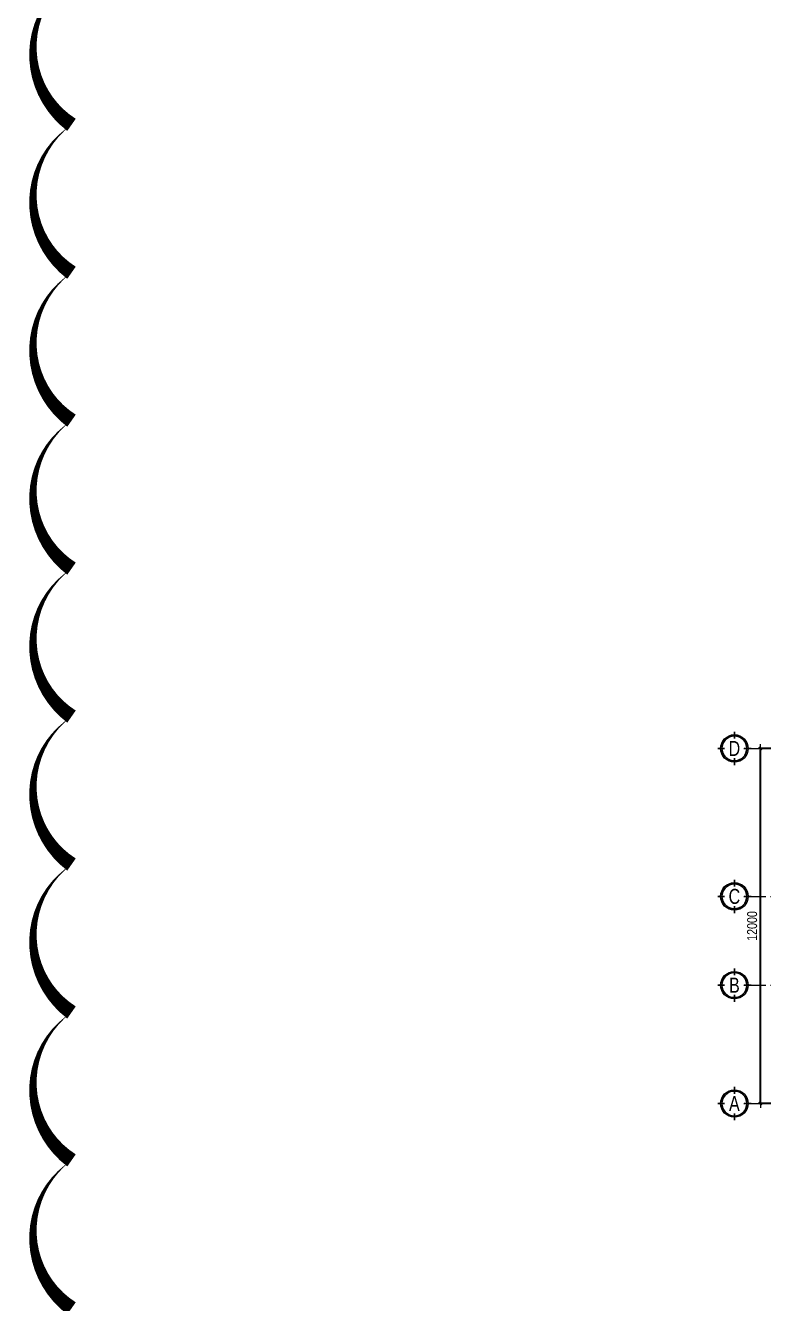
# Model space of a CAD drawing. Header units: millimetres. Extents: x 1109421 to 1726579, y -247837 to 144927.
# Drawn here: x 1109927 to 1134858, y -179015 to -135826 of the extents above; entities that cross this region are included whole.
import ezdxf
from ezdxf.enums import TextEntityAlignment as Align

# ---------------------------------------------------------------- set-up
doc = ezdxf.new("R2010")
doc.units = ezdxf.units.MM
doc.header["$LTSCALE"] = 600
doc.header["$MEASUREMENT"] = 0
doc.linetypes.add('CENTER', pattern=[2, 1.25, -0.25, 0.25, -0.25])
doc.linetypes.add('DASHED', pattern=[0.75, 0.5, -0.25])
doc.layers.get('0').update_dxf_attribs({"lineweight": 0})
doc.layers.get('Defpoints').update_dxf_attribs({"lineweight": 0})
for name, color, linetype, lineweight in [('dim', 144, 'Continuous', 13), ('LC ISO', 153, 'Continuous', 13), ('PCCC-BAO CHAY - DAY', 3, 'DASHED', 35), ('truc', 76, 'CENTER', 9)]:
    doc.layers.add(name, color=color, linetype=linetype, lineweight=lineweight)
doc.styles.add('EG 1', font='VHAVANB.TTF')
doc.styles.add('HOATBIF', font='hoatbif.shx', dxfattribs={"width": 0.8})
doc.styles.add('Tahoma', font='tahoma.ttf')
doc.dimstyles.new('1-135', dxfattribs={"dimscale": 135, "dimtxt": 2.5, "dimasz": 0.35, "dimexe": 0.5, "dimexo": 0, "dimgap": 0.8, "dimtad": 1, "dimdec": 0, "dimzin": 0, "dimdsep": 46, "dimtxsty": 'HOATBIF', "dimblk1": 'DOT', "dimblk2": 'DOT', "dimsah": 1, "dimcen": -1, "dimdle": 1, "dimclrd": 256, "dimclre": 256, "dimclrt": 4, "dimadec": 3, "dimazin": 2, "dimtfac": 0.333333, "dimtdec": 0, "dimtix": 1, "dimtmove": 2, "dimatfit": 3, "dimldrblk": 'DOT', "dimfxl": 1, "dimtvp": 0.833333, "dimtolj": 1, "dimtzin": 0, "dimarcsym": 0})

# ---------------------------------------------------------------- blocks, each defined once
blk = doc.blocks.new('DOT')
at = {"layer": 'dim'}
for p, q in [((-3, 0), (3, 0)), ((-1, -1), (1, 1))]:
    blk.add_line(p, q, dxfattribs=at)
blk.add_lwpolyline([(0.5, 1), (-1, -0.5), (-0.5, -1), (1, 0.5)], close=True, dxfattribs=at)
blk = doc.blocks.new('*D568')
at = {"layer": 'Defpoints', "color": 0, "transparency": 16777216}
for p in [(1136670, -137883), (1137796, -137883), (1137796, -149883)]:
    blk.add_point(p, dxfattribs=at)
at = {"layer": 'dim', "lineweight": -2, "transparency": 16777216}
for p, q in [((1137796, -137883), (1136603, -137883)), ((1136670, -149836), (1136670, -137930)), ((1137796, -149883), (1136603, -149883))]:
    blk.add_line(p, q, dxfattribs=at)
at = {"layer": 'dim', "lineweight": -2, "transparency": 16777216, "xscale": 47.25, "yscale": 47.25, "zscale": 47.25}
for p, rotation in [((1136670, -137883), 90), ((1136670, -149883), 270)]:
    blk.add_blockref('DOT', p, dxfattribs=dict(at, rotation=rotation))
at = {"layer": 'dim', "color": 4, "transparency": 16777216, "insert": (1136393, -143883), "char_height": 337.5, "attachment_point": 5, "rotation": 90, "style": 'HOATBIF'}
blk.add_mtext('\\A1;12000', dxfattribs=at)
blk = doc.blocks.new('_Dot')
at = {"color": 0, "linetype": 'ByBlock', "lineweight": -2}
blk.add_line((-0.5, 0), (-1, 0), dxfattribs=at)
at = {"color": 0, "linetype": 'ByBlock', "const_width": 0.5}
blk.add_lwpolyline([(-0.25, 0, 1), (0.25, 0, 1)], format="xyb", close=True, dxfattribs=at)
blk = doc.blocks.new('KyHieu TrucDinhVi')
at = {"color": 7, "lineweight": 30}
for p, q in [((0, 2.36), (0, 4)), ((-2.36, 0), (-4, 0)), ((2.36, 0), (4, 0)), ((0, -2.36), (0, -4))]:
    blk.add_line(p, q, dxfattribs=at)
blk.add_circle((0, 0), 3.3)
blk.add_circle((0, 0), 3, dxfattribs=at)
at = {"ltscale": 20, "style": 'Tahoma'}
blk.add_attdef('AA', text='', height=3, dxfattribs=at).set_placement((0, 0), align=Align.MIDDLE_CENTER)
blk = doc.blocks.new('A$Ce210b8fe')
at = {"layer": 'truc'}
for p, q in [((879.3, 64228), (47850, 64228)), ((879.3, 59228), (47850, 59228)), ((879.3, 56228), (47850, 56228)), ((879.3, 52228), (47850, 52228))]:
    blk.add_line(p, q, dxfattribs=at)
at = {"layer": 'LC ISO'}
ref = blk.add_blockref('KyHieu TrucDinhVi', (563.3, 64228), dxfattribs=dict(at, xscale=140.8352653944289, yscale=140.8352653944289, zscale=140.8352653944289))
ref.add_attrib('AA', 'd', dxfattribs={"layer": '0', "ltscale": 20, "height": 507, "style": 'EG 1', "width": 0.8}).set_placement((563.3, 64228), align=Align.MIDDLE_CENTER)
ref = blk.add_blockref('KyHieu TrucDinhVi', (563.3, 59228), dxfattribs=dict(at, xscale=140.8352653944289, yscale=140.8352653944289, zscale=140.8352653944289))
ref.add_attrib('AA', 'c', dxfattribs={"layer": '0', "ltscale": 20, "height": 507, "style": 'EG 1', "width": 0.8}).set_placement((563.3, 59228), align=Align.MIDDLE_CENTER)
ref = blk.add_blockref('KyHieu TrucDinhVi', (563.3, 56228), dxfattribs=dict(at, xscale=140.8352653944289, yscale=140.8352653944289, zscale=140.8352653944289))
ref.add_attrib('AA', 'b', dxfattribs={"layer": '0', "ltscale": 20, "height": 507, "style": 'EG 1', "width": 0.8}).set_placement((563.3, 56228), align=Align.MIDDLE_CENTER)
ref = blk.add_blockref('KyHieu TrucDinhVi', (563.3, 52228), dxfattribs=dict(at, xscale=140.8352653944289, yscale=140.8352653944289, zscale=140.8352653944289))
ref.add_attrib('AA', 'a', dxfattribs={"layer": '0', "ltscale": 20, "height": 507, "style": 'EG 1', "width": 0.8}).set_placement((563.3, 52228), align=Align.MIDDLE_CENTER)
at = {"layer": 'dim'}
dim = blk.add_linear_dim(base=(1441.2, 64228), p1=(2567.4, 52228), p2=(2567.4, 64228), angle=90, dimstyle='1-135', dxfattribs=at)
dim.commit()
dim.dimension.update_dxf_attribs({"geometry": '*D568', "text_midpoint": (1164.5, 58228), "insert": (-1135228.9, 202111)})

msp = doc.modelspace()

# ---------------------------------------------------------------- linework, layer by layer
at = {"layer": 'PCCC-BAO CHAY - DAY'}
msp.add_lwpolyline([(1111479.3, -134180.6, 0, 500, 0.5205671), (1111479.3, -139180.6, 0, 500, 0.5205671), (1111479.3, -144180.6, 0, 500, 0.5205671), (1111479.3, -149180.6, 0, 500, 0.5205671), (1111479.3, -154180.6, 0, 500, 0.5205671), (1111479.3, -159180.6, 0, 500, 0.5205671), (1111479.3, -164180.6, 0, 500, 0.5205671), (1111479.3, -169180.6, 0, 500, 0.5205671), (1111479.3, -174180.6, 0, 500, 0.5205671), (1111479.3, -179180.6, 0, 500, 0.5205671), (1111479.3, -184180.6, 0, 500, 0.5205671)], format="xyseb", dxfattribs=at)

# ---------------------------------------------------------------- block references
msp.add_blockref('A$Ce210b8fe', (1133313.2, -224485.4), dxfattribs=at)

doc.saveas('drawing.dxf')
